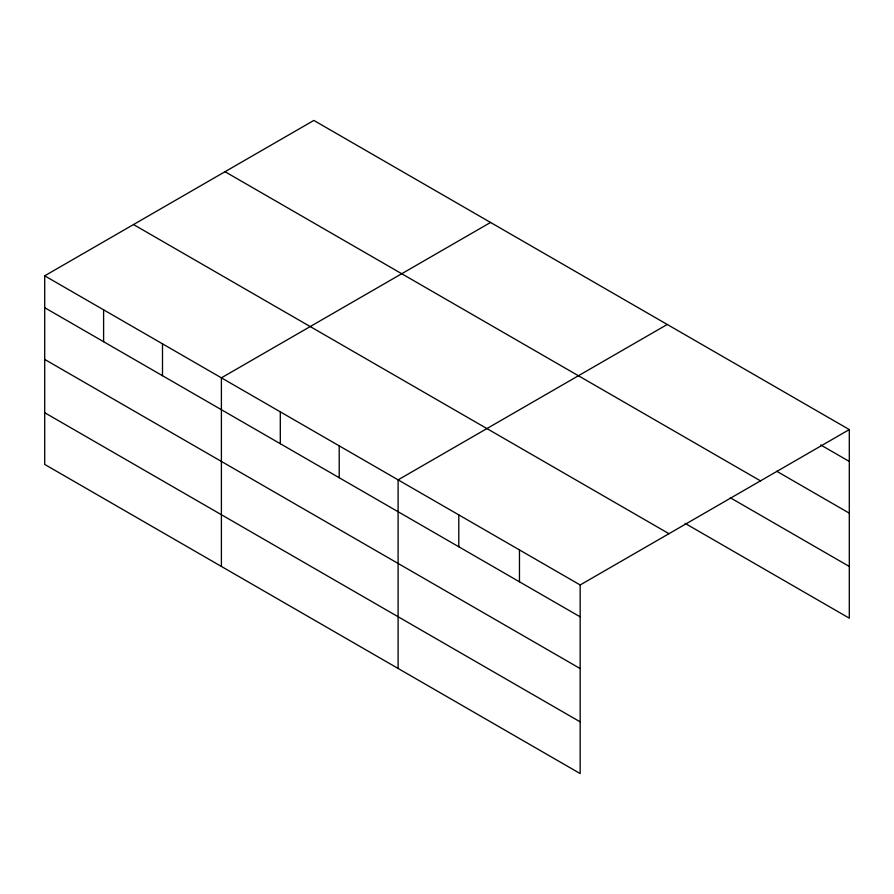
<?xml version="1.0" encoding="UTF-8"?>
<svg xmlns="http://www.w3.org/2000/svg" width="894" height="894" viewBox="0 0 894 894"><rect width="100%" height="100%" fill="white"/><g stroke="black" fill="none" stroke-linecap="round" stroke-linejoin="round"><path stroke-width="1.34" d="M44.7 275.821L580.161 584.967L580.161 773.567L44.7 464.422L44.7 275.821L313.839 120.433L849.3 429.578L849.3 618.179L685.095 523.37M490.549 222.45L221.399 377.838L221.399 566.438M667.248 324.466L398.098 479.854L398.098 668.455M580.161 584.967L849.3 429.578M820.737 444.966L849.3 461.449M776.718 471.261L849.3 513.167M225.031 171.715L760.481 480.86M730.309 497.757L849.3 566.461M133.519 224.55L668.969 533.684M44.7 307.692L580.161 616.838M44.7 359.41L580.161 668.556M44.7 412.704L580.161 721.849M519.47 549.933L519.47 581.804M458.79 514.899L458.79 546.77M339.206 445.849L339.206 477.72M280.303 411.843L280.303 443.715M162.496 343.832L162.496 375.703M103.603 309.827L103.603 341.698"/></g></svg>
